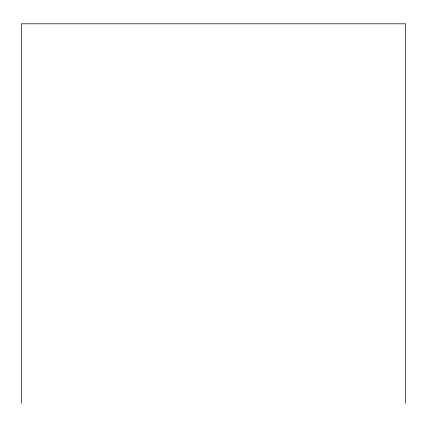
<?xml version="1.0" encoding="UTF-8"?>
<svg xmlns="http://www.w3.org/2000/svg" width="427" height="427" viewBox="0 0 427 427"><rect width="100%" height="100%" fill="white"/><g stroke="black" fill="none" stroke-linecap="round" stroke-linejoin="round"><path stroke-width="0.64" d="M405.65 403.195L405.65 23.805L21.35 23.805L21.35 403.195"/></g></svg>
